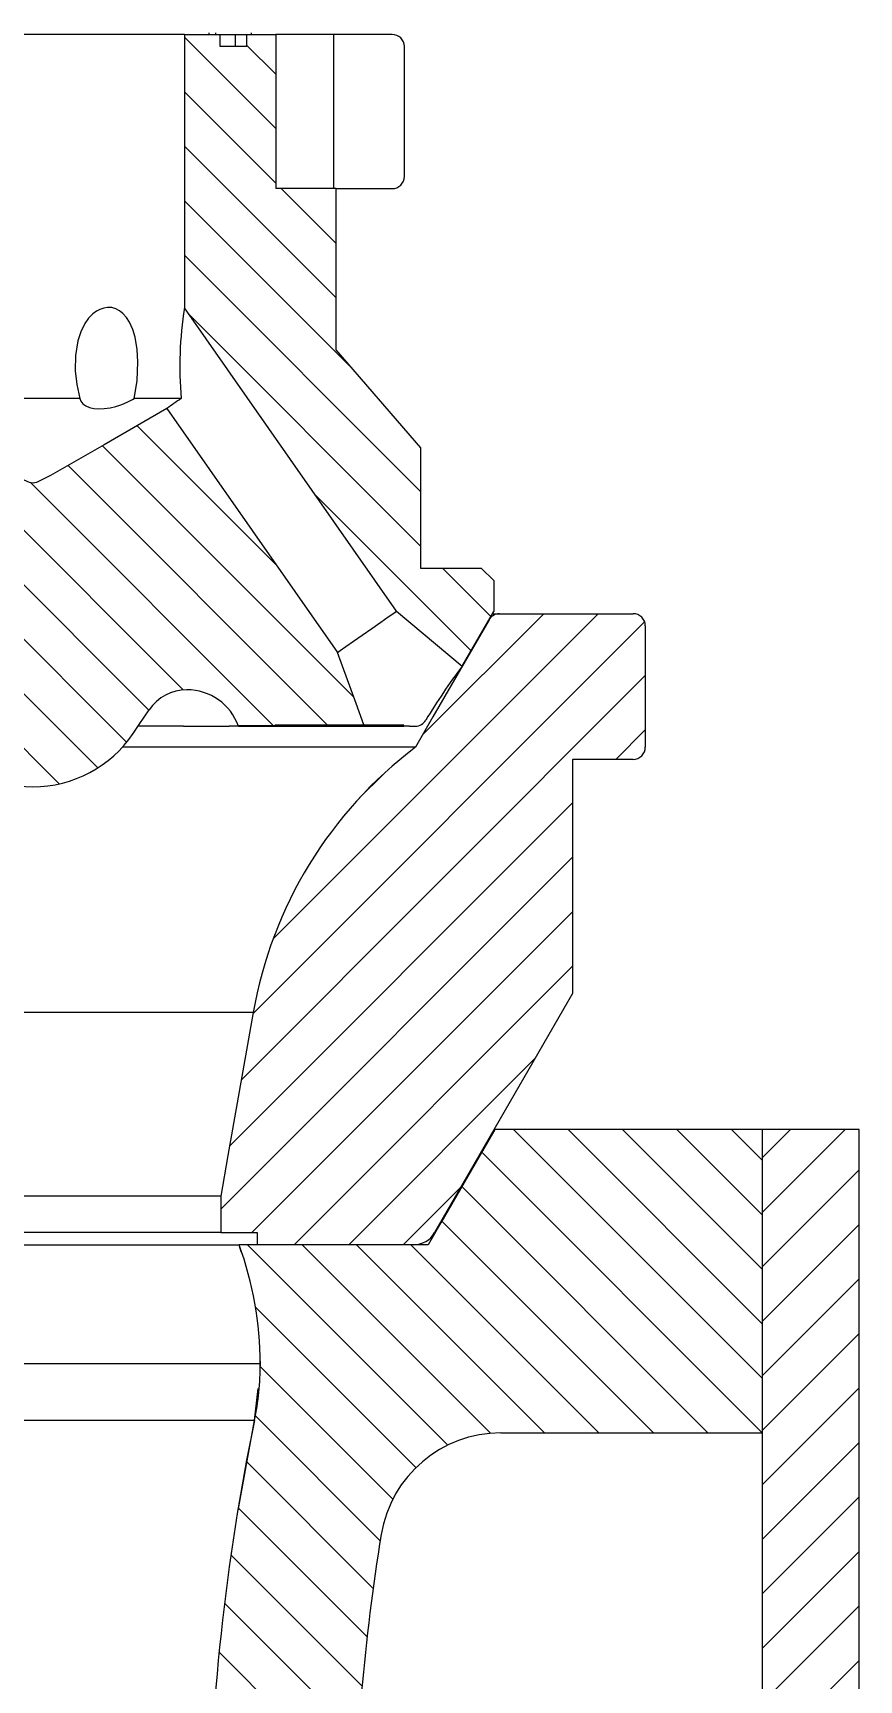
# Model space of a CAD drawing. Header units: millimetres. Extents: x 81 to 217, y 50 to 391.
# Drawn here: x 148.8 to 216.9, y 255.7 to 391.4 of the extents above; entities that cross this region are included whole.
import ezdxf

# ---------------------------------------------------------------- set-up
doc = ezdxf.new("R2010")
doc.units = ezdxf.units.MM
doc.linetypes.add('SLD-Solido', pattern=[0])
doc.layers.add('D', color=3, linetype='SLD-Solido', lineweight=25)
doc.layers.add('S', color=4, linetype='SLD-Solido')
pattern_1 = [(45, (0, 0), (-2.245064030267288, 2.245064030267288), [])]
pattern_2 = [(135.0000000000002, (0, 0), (-2.245064030267281, -2.245064030267296), [])]

msp = doc.modelspace()

# ---------------------------------------------------------------- hatches: boundary and pattern name
at = {"layer": 'S'}
h = msp.add_hatch(dxfattribs=at)
h.set_pattern_fill('ANSI31', color=256, angle=90.0000000000002, style=0)
h.set_pattern_definition(pattern_2)
edge = h.paths.add_edge_path(flags=0)
edge.add_line((168.7763160107185, 391.2703384710389), (166.378297372932, 391.2703384710389))
edge.add_line((166.378297372932, 391.2703384710389), (166.3782973856422, 390.2703384710389))
edge.add_line((166.3782973856422, 390.2703384710389), (164.2074353471813, 390.2703384710389))
edge.add_line((164.2074353471813, 390.2703384710389), (164.2074353389048, 391.2703384710389))
edge.add_line((164.2074353389048, 391.2703384710389), (161.2502202556941, 391.2703384710389))
edge.add_line((161.2502202556941, 391.2703384710389), (161.2502202556941, 368.7352562853232))
edge.add_line((161.2502202556941, 368.7352562853232), (178.7411312600429, 343.7556465983586))
edge.add_spline(control_points=[(178.7411312600429, 343.7556465983586), (180.5498864326071, 342.2457545674384), (182.356612291945, 340.7334322131795), (184.1629907805175, 339.220697611428)], knot_values=[0.03596054736272363, 0.03596054736272363, 0.03596054736272363, 0.03596054736272363, 0.04304922664951906, 0.04304922664951906, 0.04304922664951906, 0.04304922664951906], weights=[1, 1, 1, 1], degree=3, periodic=0)
edge.add_spline(control_points=[(184.1629907805175, 339.220697611428), (185.0270216062613, 340.7171350253038), (185.8910490283457, 342.213574404428), (186.7550736988203, 343.7100153722894)], knot_values=[0.04835622730094344, 0.04835622730094344, 0.04835622730094344, 0.04835622730094344, 0.05354013197918788, 0.05354013197918788, 0.05354013197918788, 0.05354013197918788], weights=[1, 1, 1, 1], degree=3, periodic=0)
edge.add_line((186.7550736988203, 343.7100153722894), (186.7550736988203, 346.2703384710388))
edge.add_spline(control_points=[(186.7550736988203, 346.2703384710388), (186.4217192205884, 346.6036720863311), (186.0883644680357, 346.9370054272857), (185.7550094183015, 347.2703384710388)], knot_values=[0.06449492078122951, 0.06449492078122951, 0.06449492078122951, 0.06449492078122951, 0.06590917979750208, 0.06590917979750208, 0.06590917979750208, 0.06590917979750208], weights=[1, 1, 1, 1], degree=3, periodic=0)
edge.add_line((185.7550094183015, 347.2703384710388), (180.7546277455217, 347.2703384710388))
edge.add_line((180.7546277455217, 347.2703384710388), (180.7546277455217, 357.1934153941157))
edge.add_spline(control_points=[(180.7546277455217, 357.1934153941157), (178.421063722504, 359.8857516322442), (176.0874759877298, 362.5780673191453), (173.7538368739542, 365.2703384710388)], knot_values=[0.05121882161002857, 0.05121882161002857, 0.05121882161002857, 0.05121882161002857, 0.06190749595317657, 0.06190749595317657, 0.06190749595317657, 0.06190749595317657], weights=[1, 1, 1, 1], degree=3, periodic=0)
edge.add_line((173.7538368739542, 365.2703384710388), (173.7538368739542, 378.5703384710388))
edge.add_line((173.7538368739542, 378.5703384710388), (168.7763160107185, 378.5703384710388))
edge.add_line((168.7763160107185, 378.5703384710388), (168.7763160107185, 391.2703384710389))
h = msp.add_hatch(dxfattribs=at)
h.set_pattern_fill('ANSI31', color=256, angle=90.0000000000002, style=0)
h.set_pattern_definition(pattern_2)
edge = h.paths.add_edge_path(flags=0)
edge.add_line((165.7021195389508, 334.3203384710388), (168.7255586471784, 334.3203384710388))
edge.add_line((168.7255586471784, 334.3203384710388), (168.7255586471784, 334.3703384710388))
edge.add_line((168.7255586471784, 334.3703384710388), (176.0407650648628, 334.3703384710388))
edge.add_spline(control_points=[(176.0407650648628, 334.3703384710388), (175.827012572279, 334.9595491598794), (175.6133245715787, 335.5487832525694), (175.3997269819188, 336.1380501136953), (174.8910361591769, 337.5414116632238), (174.3827836947985, 338.9449326811621), (173.8758202954411, 340.34891918521)], knot_values=[0.009339185041927933, 0.009339185041927933, 0.009339185041927933, 0.009339185041927933, 0.01121953971511197, 0.01121953971511197, 0.01121953971511197, 0.01569767843139385, 0.01569767843139385, 0.01569767843139385, 0.01569767843139385], weights=[1, 1, 1, 1, 1, 1, 1], degree=3, periodic=0)
edge.add_line((173.8758202954411, 340.34891918521), (159.8088139109875, 360.4386863139964))
edge.add_spline(control_points=[(159.8088139109875, 360.4386863139964), (158.0819298234668, 359.4424062271631), (156.3550116921413, 358.4461843102032), (154.6273192988471, 357.4513066004787), (153.1576811022551, 356.6050273155643), (151.6933186591313, 355.7491818621507), (150.2099347549137, 354.9272346316875), (149.8355262940745, 354.7197738411438), (149.4662866845287, 354.4908537865633), (149.0604198846007, 354.3548618166631), (148.9652393517764, 354.3229701020482), (148.8648893658082, 354.2999078564521), (148.7645126296245, 354.2989455036528), (148.6647019008364, 354.2979885773978), (148.5644003483341, 354.3191839483963), (148.4694396868078, 354.3499340711851), (148.3210179127576, 354.3979959496853), (148.1793320991936, 354.465727312693), (148.0396126739797, 354.5351351609169), (147.7618130982821, 354.6731365215523), (147.4904751394614, 354.823904725301), (147.2194282045439, 354.9747375429066), (146.6784224893172, 355.275797639355), (146.1410222800706, 355.5833064643996), (145.6036381247112, 355.8907843256355), (144.5201838902986, 356.5107099178243), (143.4385637805992, 357.1338373338793), (142.3569352262305, 357.756942853267), (140.8062957097556, 358.6502366160783), (139.2561641611969, 359.5444119989641), (137.7060899351663, 360.4386863139964)], knot_values=[0.01436787261382177, 0.01436787261382177, 0.01436787261382177, 0.01436787261382177, 0.0203488692142863, 0.0203488692142863, 0.0203488692142863, 0.0254365500849745, 0.0254365500849745, 0.0254365500849745, 0.0267218221024713, 0.0267218221024713, 0.0267218221024713, 0.02702314448078669, 0.02702314448078669, 0.02702314448078669, 0.0273229586225893, 0.0273229586225893, 0.0273229586225893, 0.02778888512644826, 0.02778888512644826, 0.02778888512644826, 0.02871435359638379, 0.02871435359638379, 0.02871435359638379, 0.03056140311694503, 0.03056140311694503, 0.03056140311694503, 0.03428533467898428, 0.03428533467898428, 0.03428533467898428, 0.03962401959939277, 0.03962401959939277, 0.03962401959939277, 0.03962401959939277], weights=[1, 1, 1, 1, 1, 1, 1, 1, 1, 1, 1, 1, 1, 1, 1, 1, 1, 1, 1, 1, 1, 1, 1, 1, 1, 1, 1, 1, 1, 1, 1], degree=3, periodic=0)
edge.add_line((137.7060899351663, 360.4386863139964), (123.6390835507127, 340.34891918521))
edge.add_spline(control_points=[(123.6390835507127, 340.34891918521), (123.2114436076071, 339.1646113841475), (122.7828688634591, 337.9806411111478), (122.3539182783408, 336.7968073879738), (122.0608270342181, 335.9879233094881), (121.7675427469766, 335.1791091695245), (121.474138781291, 334.3703384710388)], knot_values=[0.039025808899602, 0.039025808899602, 0.039025808899602, 0.039025808899602, 0.04278011217312519, 0.04278011217312519, 0.04278011217312519, 0.04534533079763961, 0.04534533079763961, 0.04534533079763961, 0.04534533079763961], weights=[1, 1, 1, 1, 1, 1, 1], degree=3, periodic=0)
edge.add_line((121.474138781291, 334.3703384710388), (128.7893451989754, 334.3703384710388))
edge.add_line((128.7893451989754, 334.3703384710388), (128.7893451989754, 334.3203384710388))
edge.add_line((128.7893451989754, 334.3203384710388), (131.8127843072031, 334.3203384710388))
edge.add_line((131.8127843072031, 334.3203384710388), (131.8127843072031, 334.2703384710388))
edge.add_spline(control_points=[(131.8127843072031, 334.2703384710388), (131.8458584260466, 334.3638567762595), (131.88204687536, 334.456331143296), (131.9212309078851, 334.5474584297896), (132.1201335868782, 335.0100310708604), (132.4016354239481, 335.4446405310185), (132.7424160098901, 335.8153214129409), (132.9555027664626, 336.0471045312016), (133.1943451438532, 336.2575439522981), (133.4511133979814, 336.43975109653), (133.8621243791849, 336.7314115176649), (134.3291754321776, 336.9561067433672), (134.8135643867688, 337.0952583462916), (135.2159260218422, 337.2108457599704), (135.6385711178121, 337.2703384710389), (136.0572062042297, 337.2703384710389)], knot_values=[0.02540181807232931, 0.02540181807232931, 0.02540181807232931, 0.02540181807232931, 0.02569666671625238, 0.02569666671625238, 0.02569666671625238, 0.02720721422634712, 0.02720721422634712, 0.02720721422634712, 0.02814351401989724, 0.02814351401989724, 0.02814351401989724, 0.02965545398277204, 0.02965545398277204, 0.02965545398277204, 0.03091082808923607, 0.03091082808923607, 0.03091082808923607, 0.03091082808923607], weights=[1, 1, 1, 1, 1, 1, 1, 1, 1, 1, 1, 1, 1, 1, 1, 1], degree=3, periodic=0)
edge.add_spline(control_points=[(136.0572062042297, 337.2703384710388), (136.4119026728633, 337.2703384710388), (136.7701045757042, 337.219065278401), (137.1105603156264, 337.1195691778985), (137.3633521979009, 337.0456923017714), (137.6096736752718, 336.9445226938893), (137.8414131069106, 336.8193893074816), (138.2110399226893, 336.6198002481732), (138.5513244905086, 336.3536759083604), (138.8340731991402, 336.0430105847315), (138.9556242233159, 335.9094584689829), (139.0678004639505, 335.7667398203108), (139.1688502775434, 335.617074345762)], knot_values=[0.02160922840484398, 0.02160922840484398, 0.02160922840484398, 0.02160922840484398, 0.02267294399364146, 0.02267294399364146, 0.02267294399364146, 0.02345618086746326, 0.02345618086746326, 0.02345618086746326, 0.02471639433344606, 0.02471639433344606, 0.02471639433344606, 0.02525563668336289, 0.02525563668336289, 0.02525563668336289, 0.02525563668336289], weights=[1, 1, 1, 1, 1, 1, 1, 1, 1, 1, 1, 1, 1], degree=3, periodic=0)
edge.add_spline(control_points=[(139.1688502775434, 335.617074345762), (139.4429468663032, 335.2111082724925), (139.7170591547057, 334.8051527984247), (139.9911920126807, 334.3992112154426), (140.1534482984152, 334.158938765192), (140.3157118187971, 333.9186712002861), (140.4779839278952, 333.6784094363314)], knot_values=[0.009788326051311101, 0.009788326051311101, 0.009788326051311101, 0.009788326051311101, 0.01125782816523912, 0.01125782816523912, 0.01125782816523912, 0.01212761066723546, 0.01212761066723546, 0.01212761066723546, 0.01212761066723546], weights=[1, 1, 1, 1, 1, 1, 1], degree=3, periodic=0)
edge.add_arc((148.757451923077, 339.2703384710388), 9.990958943587101, 214.034979333516, 325.9650206664855)
edge.add_spline(control_points=[(157.0369199182587, 333.6784094363314), (157.1991920273568, 333.9186712002861), (157.3614555477387, 334.158938765192), (157.5237118334732, 334.3992112154426), (157.7978446914482, 334.8051527984247), (158.0719569798507, 335.2111082724925), (158.3460535686104, 335.617074345762)], knot_values=[0.01038806076281802, 0.01038806076281802, 0.01038806076281802, 0.01038806076281802, 0.01125784251440502, 0.01125784251440502, 0.01125784251440502, 0.01272734339870723, 0.01272734339870723, 0.01272734339870723, 0.01272734339870723], weights=[1, 1, 1, 1, 1, 1, 1], degree=3, periodic=0)
edge.add_spline(control_points=[(158.3460535686104, 335.617074345762), (158.5355342036479, 335.8977152312062), (158.765424904994, 336.1547605542538), (159.0232364376897, 336.3742951329565), (159.2232205776479, 336.5445878791881), (159.4423672996006, 336.6945885410512), (159.6734907392433, 336.8193893074816), (160.0433121600297, 337.019083448534), (160.4527102887483, 337.1576815538409), (160.8677836394732, 337.2237099322937), (161.0625855972249, 337.2546983283623), (161.2604463214348, 337.2703384710388), (161.4576976419243, 337.2703384710388)], knot_values=[0.02165961196147285, 0.02165961196147285, 0.02165961196147285, 0.02165961196147285, 0.02267488527642608, 0.02267488527642608, 0.02267488527642608, 0.02345600941827509, 0.02345600941827509, 0.02345600941827509, 0.02471688637467803, 0.02471688637467803, 0.02471688637467803, 0.02530625679843368, 0.02530625679843368, 0.02530625679843368, 0.02530625679843368], weights=[1, 1, 1, 1, 1, 1, 1, 1, 1, 1, 1, 1, 1], degree=3, periodic=0)
edge.add_spline(control_points=[(161.4576976419243, 337.2703384710388), (161.7880578668951, 337.2703384710388), (162.1203995499107, 337.2335588380757), (162.4427632551048, 337.1613125937697), (162.9347519875676, 337.0510509930105), (163.4144929959491, 336.8543011078789), (163.8422079907598, 336.5873359103599), (164.2697285622005, 336.320492065316), (164.6570682825774, 335.976131050281), (164.9721040564899, 335.5827712432364), (165.2850370279781, 335.1920370362803), (165.5352062290574, 334.7422920832832), (165.7021195389508, 334.2703384710388)], knot_values=[0.005059791862960072, 0.005059791862960072, 0.005059791862960072, 0.005059791862960072, 0.00604918525251579, 0.00604918525251579, 0.00604918525251579, 0.007561778147033836, 0.007561778147033836, 0.007561778147033836, 0.00907367595539786, 0.00907367595539786, 0.00907367595539786, 0.0105754715990696, 0.0105754715990696, 0.0105754715990696, 0.0105754715990696], weights=[1, 1, 1, 1, 1, 1, 1, 1, 1, 1, 1, 1, 1], degree=3, periodic=0)
edge.add_line((165.7021195389508, 334.2703384710388), (165.7021195389508, 334.3203384710388))
h = msp.add_hatch(dxfattribs=at)
h.set_pattern_fill('ANSI31', color=256, style=0)
h.set_pattern_definition(pattern_1)
edge = h.paths.add_edge_path(flags=0)
edge.add_spline(control_points=[(187.2333064872425, 343.53828766347), (187.1245292743012, 343.53828766347), (187.0143336742635, 343.5200656179211), (186.9113470746211, 343.4850478745703), (186.8053688832343, 343.4490129232305), (186.7041505766573, 343.39418344181), (186.6160751077012, 343.325099387674), (186.560943530079, 343.281855645254), (186.510105081585, 343.2325167670344), (186.4652307605375, 343.1787040601694), (186.4286754423023, 343.1348673941512), (186.395767572752, 343.0877182246892), (186.3672270016921, 343.03828766347)], knot_values=[0.005381889589192451, 0.005381889589192451, 0.005381889589192451, 0.005381889589192451, 0.005708217938038335, 0.005708217938038335, 0.005708217938038335, 0.006044029745599843, 0.006044029745599843, 0.006044029745599843, 0.006252404148429209, 0.006252404148429209, 0.006252404148429209, 0.006423050476029778, 0.006423050476029778, 0.006423050476029778, 0.006423050476029778], weights=[1, 1, 1, 1, 1, 1, 1, 1, 1, 1, 1, 1, 1], degree=3, periodic=0)
edge.add_spline(control_points=[(186.3672270016921, 343.03828766347), (184.8259491640663, 340.3688866781681), (183.2846624266784, 337.6994908314322), (181.7433624370393, 335.0301026365407), (181.2637721403622, 334.1994968589891), (180.7841805436155, 333.3688918320934), (180.304587460435, 332.53828766347)], knot_values=[0.0347376427738547, 0.0347376427738547, 0.0347376427738547, 0.0347376427738547, 0.04398486673184861, 0.04398486673184861, 0.04398486673184861, 0.04686222929043246, 0.04686222929043246, 0.04686222929043246, 0.04686222929043246], weights=[1, 1, 1, 1, 1, 1, 1], degree=3, periodic=0)
edge.add_spline(control_points=[(180.304587460435, 332.53828766347), (177.2054080909755, 330.1987317696644), (174.4643587112533, 327.297420122626), (172.3045103879013, 324.0704262018945), (170.9400747142115, 322.0318452623806), (169.784828563056, 319.8370750321897), (168.8767918052575, 317.5582669663197), (167.9948301796979, 315.3448970241316), (167.3366878313475, 313.0290695759242), (166.9228408919078, 310.6826694564521)], knot_values=[0.1998883730042899, 0.1998883730042899, 0.1998883730042899, 0.1998883730042899, 0.2115376601312243, 0.2115376601312243, 0.2115376601312243, 0.2188328138934533, 0.2188328138934533, 0.2188328138934533, 0.2259649198767532, 0.2259649198767532, 0.2259649198767532, 0.2259649198767532], weights=[1, 1, 1, 1, 1, 1, 1, 1, 1, 1], degree=3, periodic=0)
edge.add_spline(control_points=[(166.9228408919078, 310.6826694564521), (166.229575809004, 306.7520441012095), (165.5362900082766, 302.8214223999645), (164.8429742601322, 298.8908059811537), (164.6458588943153, 297.7732994260903), (164.4487410792265, 296.6557933030469), (164.2516205233098, 295.53828766347)], knot_values=[0.01544683705047144, 0.01544683705047144, 0.01544683705047144, 0.01544683705047144, 0.02742072069026892, 0.02742072069026892, 0.02742072069026892, 0.03082499422680629, 0.03082499422680629, 0.03082499422680629, 0.03082499422680629], weights=[1, 1, 1, 1, 1, 1, 1], degree=3, periodic=0)
edge.add_line((164.2516205233098, 295.53828766347), (164.2516205233098, 292.53828766347))
edge.add_line((164.2516205233098, 292.53828766347), (167.2525664296823, 292.53828766347))
edge.add_line((167.2525664296823, 292.53828766347), (167.2525664296823, 291.53828766347))
edge.add_line((167.2525664296823, 291.53828766347), (180.1498728061068, 291.53828766347))
edge.add_spline(control_points=[(180.1498728061068, 291.53828766347), (180.2249405405407, 291.53828766347), (180.3001269239747, 291.5425266597763), (180.3747189335414, 291.5509644830648), (180.5971885292998, 291.5761301696709), (180.8183815628761, 291.64005285038), (181.0199792822148, 291.7374406954978), (181.2215712461336, 291.8348257602866), (181.4091296173077, 291.9683605997857), (181.5671186041154, 292.1269879959318), (181.6889751163632, 292.249336911713), (181.7957289663123, 292.3887457657674), (181.8820741317909, 292.5382876634701)], knot_values=[0.00179106999812635, 0.00179106999812635, 0.00179106999812635, 0.00179106999812635, 0.002014853034414351, 0.002014853034414351, 0.002014853034414351, 0.0026865189941338, 0.0026865189941338, 0.0026865189941338, 0.003358166174166525, 0.003358166174166525, 0.003358166174166525, 0.003875815354319248, 0.003875815354319248, 0.003875815354319248, 0.003875815354319248], weights=[1, 1, 1, 1, 1, 1, 1, 1, 1, 1, 1, 1, 1], degree=3, periodic=0)
edge.add_spline(control_points=[(181.8820741317909, 292.5382876634701), (182.8609597782965, 294.2336277140801), (183.8398401008114, 295.9289708387573), (184.8187163020056, 297.6243163430344), (187.630979019485, 302.494959790192), (190.4432086832698, 307.3656223222645), (193.2554210971015, 312.2362948139184)], knot_values=[0.04221207602963139, 0.04221207602963139, 0.04221207602963139, 0.04221207602963139, 0.04808502714904944, 0.04808502714904944, 0.04808502714904944, 0.06495772407726275, 0.06495772407726275, 0.06495772407726275, 0.06495772407726275], weights=[1, 1, 1, 1, 1, 1, 1], degree=3, periodic=0)
edge.add_line((193.2554210971015, 312.2362948139184), (193.2554210971015, 331.53828766347))
edge.add_line((193.2554210971015, 331.53828766347), (198.2556262390297, 331.53828766347))
edge.add_spline(control_points=[(198.2556262390297, 331.53828766347), (198.3289313482799, 331.53828766347), (198.4026755096521, 331.5464452524336), (198.4742082540578, 331.5624672847632), (198.5834338905499, 331.5869318386349), (198.6899420444016, 331.6305918539217), (198.7849122570332, 331.6898321508145), (198.8798809619181, 331.7490715072087), (198.965931535037, 331.8255246684404), (199.0359371984667, 331.9128605908394), (199.1059406220476, 332.0001937189039), (199.161831001033, 332.1008178086444), (199.1989792382776, 332.2063998290844), (199.236126206046, 332.311978241443), (199.2555568906873, 332.4254263177646), (199.2556619519251, 332.5373490023853), (199.2556622456304, 332.5376618893101), (199.2556623924831, 332.5379747764073), (199.2556623924831, 332.53828766347)], knot_values=[0.001459336275489143, 0.001459336275489143, 0.001459336275489143, 0.001459336275489143, 0.001678875382689888, 0.001678875382689888, 0.001678875382689888, 0.002014671490986581, 0.002014671490986581, 0.002014671490986581, 0.002350462326103717, 0.002350462326103717, 0.002350462326103717, 0.002686242329807976, 0.002686242329807976, 0.002686242329807976, 0.003022010667243862, 0.003022010667243862, 0.003022010667243862, 0.003022936079107313, 0.003022936079107313, 0.003022936079107313, 0.003022936079107313], weights=[1, 1, 1, 1, 1, 1, 1, 1, 1, 1, 1, 1, 1, 1, 1, 1, 1, 1, 1], degree=3, periodic=0)
edge.add_line((199.2556623924831, 332.53828766347), (199.2556623924831, 342.53828766347))
edge.add_spline(control_points=[(199.2556623924831, 342.53828766347), (199.2556623924831, 342.580848078966), (199.2529341257018, 342.6234949648261), (199.2475108555792, 342.6657084355242), (199.2332494334773, 342.7767160214283), (199.1996257184349, 342.8867921576466), (199.1494243958066, 342.9868216507725), (199.0992226725359, 343.0868519422053), (199.0310585549751, 343.1795943044685), (198.9505769258599, 343.2573694907329), (198.870093107787, 343.3351467923447), (198.7750714104121, 343.4001012289937), (198.673380414616, 343.4468547849182), (198.5716858445564, 343.4936099841497), (198.4605167634545, 343.5234525645197), (198.3490787083629, 343.5339117285501), (198.3180302066175, 343.5368258261838), (198.286811194147, 343.53828766347), (198.2556262390299, 343.53828766347)], knot_values=[0.003230785152550847, 0.003230785152550847, 0.003230785152550847, 0.003230785152550847, 0.003357765908298361, 0.003357765908298361, 0.003357765908298361, 0.003693525632448015, 0.003693525632448015, 0.003693525632448015, 0.004029287932188547, 0.004029287932188547, 0.004029287932188547, 0.004365059397466507, 0.004365059397466507, 0.004365059397466507, 0.004700842823903491, 0.004700842823903491, 0.004700842823903491, 0.004793703609157473, 0.004793703609157473, 0.004793703609157473, 0.004793703609157473], weights=[1, 1, 1, 1, 1, 1, 1, 1, 1, 1, 1, 1, 1, 1, 1, 1, 1, 1, 1], degree=3, periodic=0)
edge.add_line((198.2556262390298, 343.5382876634716), (187.2333064872425, 343.53828766347))
h = msp.add_hatch(dxfattribs=at)
h.set_pattern_fill('ANSI31', color=256, angle=90.0000000000002, style=0)
h.set_pattern_definition(pattern_2)
edge = h.paths.add_edge_path(flags=0)
edge.add_line((163.257451923077, 241.7382876634701), (162.757451923077, 174.73828766347))
edge.add_arc((62.76023639131368, 175.4845355405728), 100, 353.30693902608783, 359.5724274931666, ccw=False)
edge.add_line((162.0787136027041, 163.8294900919045), (161.5466403278967, 159.2954273418717))
edge.add_arc((211.2058789335919, 153.4679046175375), 50, 173.3069390260878, 177.3974377975001)
edge.add_line((161.257451923077, 155.73828766347), (160.757451923077, 144.73828766347))
edge.add_line((160.757451923077, 144.73828766347), (160.757451923077, 141.73828766347))
edge.add_line((160.757451923077, 141.73828766347), (173.2443872151873, 141.73828766347))
edge.add_line((173.2443872151873, 141.73828766347), (173.2443872151873, 140.05828766347))
edge.add_spline(control_points=[(173.2443872151873, 140.05828766347), (175.1112352021615, 139.5583339971949), (176.9780686293853, 139.0583253789277), (178.8448943471919, 138.55828766347)], knot_values=[0, 0, 0, 0, 1, 1, 1, 1], weights=[1, 1, 1, 1], degree=3, periodic=0)
edge.add_line((178.8448943471919, 138.55828766347), (194.0003795471819, 138.55828766347))
edge.add_line((194.0003795471819, 138.55828766347), (194.0003795471819, 134.1846027039274))
edge.add_line((194.0003795471819, 134.1846027039274), (193.9961685666231, 134.1821718731911))
edge.add_line((193.9961685666231, 134.1821718731911), (193.9961685666231, 124.28828766347))
edge.add_line((193.9961685666231, 124.28828766347), (208.9121882456712, 124.28828766347))
edge.add_line((208.9121882456712, 124.28828766347), (208.9121882456712, 154.28828766347))
edge.add_line((208.9121882456712, 154.28828766347), (177.4023500475322, 154.28828766347))
edge.add_arc((177.4023500475322, 164.28828766347), 10, 245.434856976307, 270, ccw=False)
edge.add_arc((211.2058789335919, 153.4679046175375), 38.00000000000001, 173.306939026087, 177.3974377974994, ccw=False)
edge.add_line((173.4648575932636, 157.8968218880315), (173.9969308680709, 162.4308846380643))
edge.add_arc((62.76023639131368, 175.4845355405728), 112, 353.3069390260886, 359.5724274931674)
edge.add_line((174.7571177868886, 174.6487379182176), (175.2571177868886, 241.6487379182176))
edge.add_arc((343.2524398802508, 240.3950414846851), 167.9999999999999, 170.6596347950541, 179.5724274931658, ccw=False)
edge.add_arc((187.347263810262, 266.03828766347), 10, 89.9999999999992, 170.6596347950538, ccw=False)
edge.add_line((187.347263810262, 276.03828766347), (208.9121882456712, 276.03828766347))
edge.add_line((208.9121882456712, 276.03828766347), (208.9121882456712, 301.0382876634701))
edge.add_line((208.9121882456712, 301.0382876634701), (186.8399065535472, 301.0382876634701))
edge.add_spline(control_points=[(186.8399065535472, 301.0382876634701), (185.3609512097059, 298.4768214713807), (183.8819879544273, 295.9153598472129), (182.4030131826253, 293.353904872659), (182.0535693707107, 292.7486987478343), (181.7041249077064, 292.1434929989457), (181.3546797287116, 291.53828766347)], knot_values=[0.0359910120518306, 0.0359910120518306, 0.0359910120518306, 0.0359910120518306, 0.04486432945024942, 0.04486432945024942, 0.04486432945024942, 0.04696086680520584, 0.04696086680520584, 0.04696086680520584, 0.04696086680520584], weights=[1, 1, 1, 1, 1, 1, 1], degree=3, periodic=0)
edge.add_line((181.3546797287116, 291.53828766347), (165.757451923077, 291.53828766347))
edge.add_arc((139.1924519230768, 281.73828766347), 28.3150000000002, -6.59383658785373e-12, 20.249343310794586, ccw=False)
edge.add_arc((144.5269298119461, 281.7382876634672), 22.9805221111309, 348.2477115838268, 360, ccw=False)
edge.add_arc((343.2524398802508, 240.3950414846851), 180, 168.2477115838242, 179.5724274931666)
h = msp.add_hatch(dxfattribs=at)
h.set_pattern_fill('ANSI31', color=256, angle=2.8e-322, style=0)
h.set_pattern_definition(pattern_1)
edge = h.paths.add_edge_path(flags=0)
edge.add_line((216.8811253825466, 301.0382876634701), (208.9121882456712, 301.0382876634701))
edge.add_line((208.9121882456712, 301.0382876634701), (208.9121882456712, 124.28828766347))
edge.add_line((208.9121882456712, 124.28828766347), (213.8810642738399, 124.28828766347))
edge.add_spline(control_points=[(213.8810642738399, 124.28828766347), (213.984827183307, 124.28828766347), (214.0887294475012, 124.2936853024263), (214.1919338097776, 124.3044370924259), (214.52591185771, 124.3392307945199), (214.8584885956351, 124.4321661638301), (215.1621226900534, 124.5755477348668), (215.4657550706065, 124.718928496585), (215.7488198444136, 124.9167096889728), (215.987874912014, 125.1525132937072), (216.2269260862259, 125.3883130580082), (216.4285624386885, 125.6686378814267), (216.5760849014854, 125.970273614898), (216.7236044660612, 126.2719034224442), (216.8210810898895, 126.6031628113295), (216.86044191873, 126.9366193870421), (216.8742071048916, 127.0532351183855), (216.8811253825466, 127.1708623291217), (216.8811253825466, 127.28828766347)], knot_values=[0.003720133516916544, 0.003720133516916544, 0.003720133516916544, 0.003720133516916544, 0.004029302041356056, 0.004029302041356056, 0.004029302041356056, 0.005036659111952701, 0.005036659111952701, 0.005036659111952701, 0.006044010657645886, 0.006044010657645886, 0.006044010657645886, 0.00705134570854659, 0.00705134570854659, 0.00705134570854659, 0.00805866068709405, 0.00805866068709405, 0.00805866068709405, 0.008408809920947453, 0.008408809920947453, 0.008408809920947453, 0.008408809920947453], weights=[1, 1, 1, 1, 1, 1, 1, 1, 1, 1, 1, 1, 1, 1, 1, 1, 1, 1, 1], degree=3, periodic=0)
edge.add_line((216.8811253825466, 127.28828766347), (216.8811253825466, 301.0382876634701))

# ---------------------------------------------------------------- linework, layer by layer
at = {"layer": 'D'}
for p, q in [((161.2502185262715, 391.2703432961911), (136.2646853186166, 391.2703432961911)), ((161.2502185262715, 391.2703432961911), (161.2502185262715, 368.7352576180905)), ((161.2502185262715, 391.2703432961911), (164.2074359215772, 391.2703432961911)), ((163.270201311258, 391.3953342362851), (163.270201311258, 391.2703432961911)), ((163.8064792014634, 391.3953342362851), (163.8064792014634, 391.2703432961911)), ((164.2074359215772, 390.2703412696332), (164.2074359215772, 391.2703432961911)), ((164.2074359215772, 391.2703432961911), (165.45276321545, 391.2703432961911)), ((165.45276321545, 390.2703412696332), (165.45276321545, 391.2703432961911)), ((165.45276321545, 391.2703432961911), (166.3782966889417, 391.2703432961911)), ((166.3782966889417, 391.2703432961911), (166.3782966889417, 390.2703412696332)), ((166.3782966889417, 391.2703432961911), (168.7763163454806, 391.2703432961911)), ((166.7744403339898, 391.2703432961911), (166.7744403339898, 391.3953342362851)), ((168.7763163454806, 391.2703432961911), (168.7763163454806, 378.5703369304151)), ((173.5574526347196, 391.2703432961911), (168.7763163454806, 391.2703432961911)), ((173.5574526347196, 378.5703369304151), (173.5574526347196, 391.2703432961911)), ((178.3709616966521, 391.2703432961911), (173.5574526347196, 391.2703432961911)), ((166.3782966889417, 390.2703412696332), (164.2074359215772, 390.2703412696332)), ((179.3835850067412, 379.570338956973), (179.3835850067412, 390.2703412696332)), ((173.7538369007384, 378.5703369304151), (168.7763163454806, 378.5703369304151)), ((173.7538369007384, 365.2703353091687), (173.7538369007384, 378.5703369304151)), ((173.7538369007384, 378.5703369304151), (178.3709616966521, 378.5703369304151)), ((178.7411307550942, 343.7556513473004), (161.2502185262715, 368.7352576180905)), ((180.7546278096711, 357.1934142037839), (173.7538369007384, 365.2703353091687)), ((152.6362595714604, 361.2703421040982), (144.8786442734277, 361.2703421040982)), ((160.9878053523576, 361.2703421040982), (157.1089995659864, 361.2703421040982)), ((159.8088143028295, 360.4386933967084), (173.8758196689164, 340.3489180728406)), ((180.7546278096711, 347.2703435346097), (180.7546278096711, 357.1934142037839)), ((185.755009540168, 347.2703435346097), (180.7546278096711, 347.2703435346097)), ((186.7550739653384, 346.2703415080518), (185.755009540168, 347.2703435346097)), ((186.7550739653384, 346.2703415080518), (186.7550739653384, 343.7100090905637)), ((178.7411307550942, 343.7556513473004), (184.1629908986365, 339.2206915542096)), ((184.1629908986365, 339.2206915542096), (186.7550739653384, 343.7100090905637)), ((186.714790538696, 343.5382881089658), (187.2333062447583, 343.5382881089658)), ((187.2333062447583, 343.5382881089658), (198.2556262328731, 343.5382881089658)), ((199.2556623982241, 342.5382860824079), (199.2556623982241, 332.5382881685704)), ((161.1854580797231, 334.2703395410985), (157.4670036889588, 334.2703395410985)), ((161.1854580797231, 334.2703395410985), (164.9532092370069, 334.2703395410985)), ((165.7021192468679, 334.2703395410985), (164.9532092370069, 334.2703395410985)), ((165.7021192468679, 334.3203403874845), (165.7021192468679, 334.2703395410985)), ((165.7021192468679, 334.3203403874845), (168.7255592651641, 334.3203403874845)), ((165.7021192468679, 334.2703395410985), (179.3403735019242, 334.2703395410985)), ((168.7255592651641, 334.3703412338704), (168.7255592651641, 334.3203403874845)), ((168.7255592651641, 334.3703412338704), (176.040764675287, 334.3703412338704)), ((168.7255592651641, 334.3203403874845), (173.7074514485871, 334.3203403874845)), ((173.7074514485871, 334.3703412338704), (173.7074514485871, 334.3203403874845)), ((176.040764675287, 334.3703412338704), (179.3124915666854, 334.3703412338704)), ((179.8152288056886, 334.2703395410985), (179.3403735019242, 334.2703395410985)), ((179.8152288056886, 334.2703395410985), (180.3063692159926, 334.2703395410985)), ((180.3045866645848, 332.5382881685704), (156.1397796131646, 332.5382881685704)), ((198.2556262328731, 331.5382861420125), (193.2554210171079, 331.5382861420125)), ((193.2554210171079, 331.5382861420125), (193.2554210171079, 312.2362979575605)), ((166.9228409983193, 310.6826730891675), (130.5920628465688, 310.6826730891675)), ((208.9121879644668, 301.0382913872212), (186.839906276015, 301.0382913872212)), ((208.9121879644668, 276.0382854267568), (208.9121879644668, 301.0382913872212)), ((216.8811259426152, 301.0382913872212), (208.9121879644668, 301.0382913872212)), ((208.9121879644668, 124.2882870956868), (208.9121879644668, 301.0382913872212)), ((216.8811259426152, 127.28828572478), (216.8811259426152, 301.0382913872212)), ((164.2516215898072, 295.5382876917333), (133.2632822550809, 295.5382876917333)), ((164.2516215898072, 295.5382876917333), (164.2516215898072, 292.5382890626401)), ((164.2516215898072, 292.5382890626401), (133.2632822550809, 292.5382890626401)), ((164.2516215898072, 292.5382890626401), (167.2525664426362, 292.5382890626401)), ((167.2525664426362, 292.5382890626401), (167.2525664426362, 291.5382870360822)), ((131.7762879289662, 291.5382870360822), (165.7386196412122, 291.5382870360822)), ((165.7386196412122, 291.5382870360822), (165.9075131274735, 290.9697928353757)), ((165.7386196412122, 291.5382870360822), (165.7574509836709, 291.5382870360822)), ((181.3546789444959, 291.5382870360822), (165.7574509836709, 291.5382870360822)), ((180.1498734958446, 291.5382870360822), (167.2525664426362, 291.5382870360822)), ((167.4903777994191, 281.738285057208), (130.0245297707593, 281.738285057208)), ((167.4684842683351, 282.2161429449529), (167.4903777994191, 281.738285057208)), ((167.4903777994191, 281.738285057208), (167.4892359979426, 281.5612890645475)), ((167.2981584079539, 279.704716138503), (167.0081929869926, 277.0575919076413)), ((167.0081929869926, 277.0575919076413), (130.5067089952504, 277.0575919076413)), ((167.0081929869926, 277.0575919076413), (165.6593529142415, 269.628748379609)), ((187.3472638063108, 276.0382854267568), (208.9121879644668, 276.0382854267568))]:
    msp.add_line(p, q, dxfattribs=at)
at = {"layer": 'D', "flags": 128}
for points in [[(157.1089995659864, 361.2703421040982), (157.3529762782132, 362.7384045049161), (157.421011254934, 364.2812558337659), (157.356880382446, 365.3003313466519), (157.1823952354466, 366.3157709762067), (156.9936943806684, 366.9523038789243), (156.7261999107873, 367.556948296687), (156.4808038629567, 367.9455705806226), (156.177703068403, 368.2882525845975), (155.9040842212712, 368.5038872882337), (155.5915360905206, 368.666265241763), (155.261814371494, 368.7572368308515), (154.904190228132, 368.774417869708), (154.5936388529813, 368.7251546308011), (154.281157777456, 368.6157801076383), (153.9871094383275, 368.4552349969358), (153.7076493360078, 368.2450988217801), (153.3520107723748, 367.8803034945935), (153.0432475365674, 367.4463369771451), (152.7015303827798, 366.7636551782102), (152.4564994133985, 366.0127409621686), (152.2578594841039, 364.8140319510907), (152.2402761138951, 363.5647483989209), (152.3696256436383, 362.4135293885678), (152.6362595714604, 361.2703421040982)], [(152.6362595714604, 361.2703421040982), (152.7161260701692, 361.0465117618054), (152.8802251078164, 360.8407416268796), (153.1140541292703, 360.6726267262906), (153.4233724333322, 360.5400063916654), (153.782654330877, 360.456112854144), (154.2007958151376, 360.4208120032758), (154.6423805512464, 360.4378440305204), (155.1202943183457, 360.5072983428449), (155.5948068954026, 360.621843568942), (156.0805400468385, 360.7824929877729), (156.5379833437478, 360.9734066649884), (156.9808570302999, 361.1974307223767), (157.1089995659864, 361.2703421040982)], [(159.8088143028295, 360.4386933967084), (154.6273192025697, 357.4513086005658), (150.2099332965886, 354.9272307082624), (149.0604204691922, 354.3548622056455), (148.7645132102048, 354.298938147685), (148.4694404162442, 354.3499299212903), (148.0396126963174, 354.5351364537686), (147.2194267071759, 354.9747356101483), (145.6036379195725, 355.8907844945401), (142.356935665754, 357.7569463178128), (137.7060895420587, 360.4386933967084)], [(173.8758196689164, 340.3489180728406), (174.1060929007804, 340.5101635381192), (174.5564767725741, 340.8255168124646), (175.1819604642665, 341.2634917422742), (175.920029879359, 341.7802938147992), (176.6969224072969, 342.3242756053418), (177.4349918223893, 342.8410776778668), (178.0604736514365, 343.2790526076764), (178.5108575232303, 343.5944058820218), (178.7411307550942, 343.7556513473004)], [(186.367226541785, 343.0382945462674), (181.7433626957213, 335.0301050468892), (180.3045866645848, 332.5382881685704)], [(176.040764675287, 334.3703412338704), (175.3997278965985, 336.1380436345548), (173.8758196689164, 340.3489180728406)], [(157.0369189240014, 333.6784058138341), (157.523710057882, 334.3992122336835), (158.3460529901063, 335.6170692368955)], [(179.3403735019242, 334.2703395410985), (179.3335971988713, 334.2946433350057), (179.3124915666854, 334.3703412338704)], [(193.2554210171079, 312.2362979575605), (184.8187164969718, 297.6243161484212), (181.8820738799846, 292.5382890626401)], [(166.9228409983193, 310.6826730891675), (164.8429741717851, 298.8908030911893), (164.2516215898072, 295.5382876917333)], [(186.839906276015, 301.0382913872212), (182.403012887386, 293.3539041205854), (181.3546789444959, 291.5382870360822)]]:
    msp.add_lwpolyline(points, dxfattribs=at)
at = {"layer": 'D'}
for centre, radius, start, end in [((178.3764225413145, 390.2631701052559), 1.007187995045175, 0.4079485921494932, 90.31065192023999), ((178.3783635981727, 379.5755445659128), 1.005234887282125, 269.5781070122882, 359.7032924753206), ((191.7677281736528, 363.9254096497295), 30.89422328780502, 171.0433221134746, 184.9301142079822), ((170.3582449186636, 346.7347647562484), 17.29416509985721, 122.8080737079291, 127.5894607575754), ((187.2333008839401, 342.5381969043378), 1.000091204642374, 89.99969287574908, 149.9965573414821), ((198.2556252545894, 342.5382509647149), 1.000037144251388, 0.002012020858239502, 89.99994395055263), ((225.0061244754729, 308.4130361177578), 51.15929235111093, 142.9730358539877, 148.9891274280778), ((161.457546106115, 333.5157501223854), 3.754588050901849, 89.99767337849366, 145.9672267540114), ((161.4583383625871, 332.7687248532588), 4.501613362398342, 19.48575933920976, 90.00814317979085), ((180.293543110703, 335.2692810000717), 0.9990237972302497, 270.7356200049758, 330.0378367540801), ((148.757451923077, 339.2703384710388), 9.990958943587103, 214.034979333516, 325.9650206664855), ((201.3925545662044, 304.602065159177), 35.00192775048682, 127.047735080124, 169.9956999647731), ((198.2556264008555, 332.5383221399582), 1.000035997945691, 269.9999903756668, 359.9980536529242), ((180.1498914896723, 293.5385129255606), 2.000225889559381, 269.9994845730226, 329.9963312039822), ((139.1924519230768, 281.73828766347), 28.31500000000024, 359.9999999999951, 20.24934331079548), ((144.5269298119461, 281.7382876634672), 22.98052211113088, 348.2477115838276, 0), ((343.2524398802508, 240.3950414846851), 180, 168.2477115838242, 179.5724274931666), ((187.347263810262, 266.03828766347), 10.00000000000002, 90, 170.6596347950547), ((343.2524398802508, 240.3950414846851), 168, 170.6596347950549, 179.5724274931666)]:
    msp.add_arc(centre, radius, start, end, dxfattribs=at)

doc.saveas('drawing.dxf')
